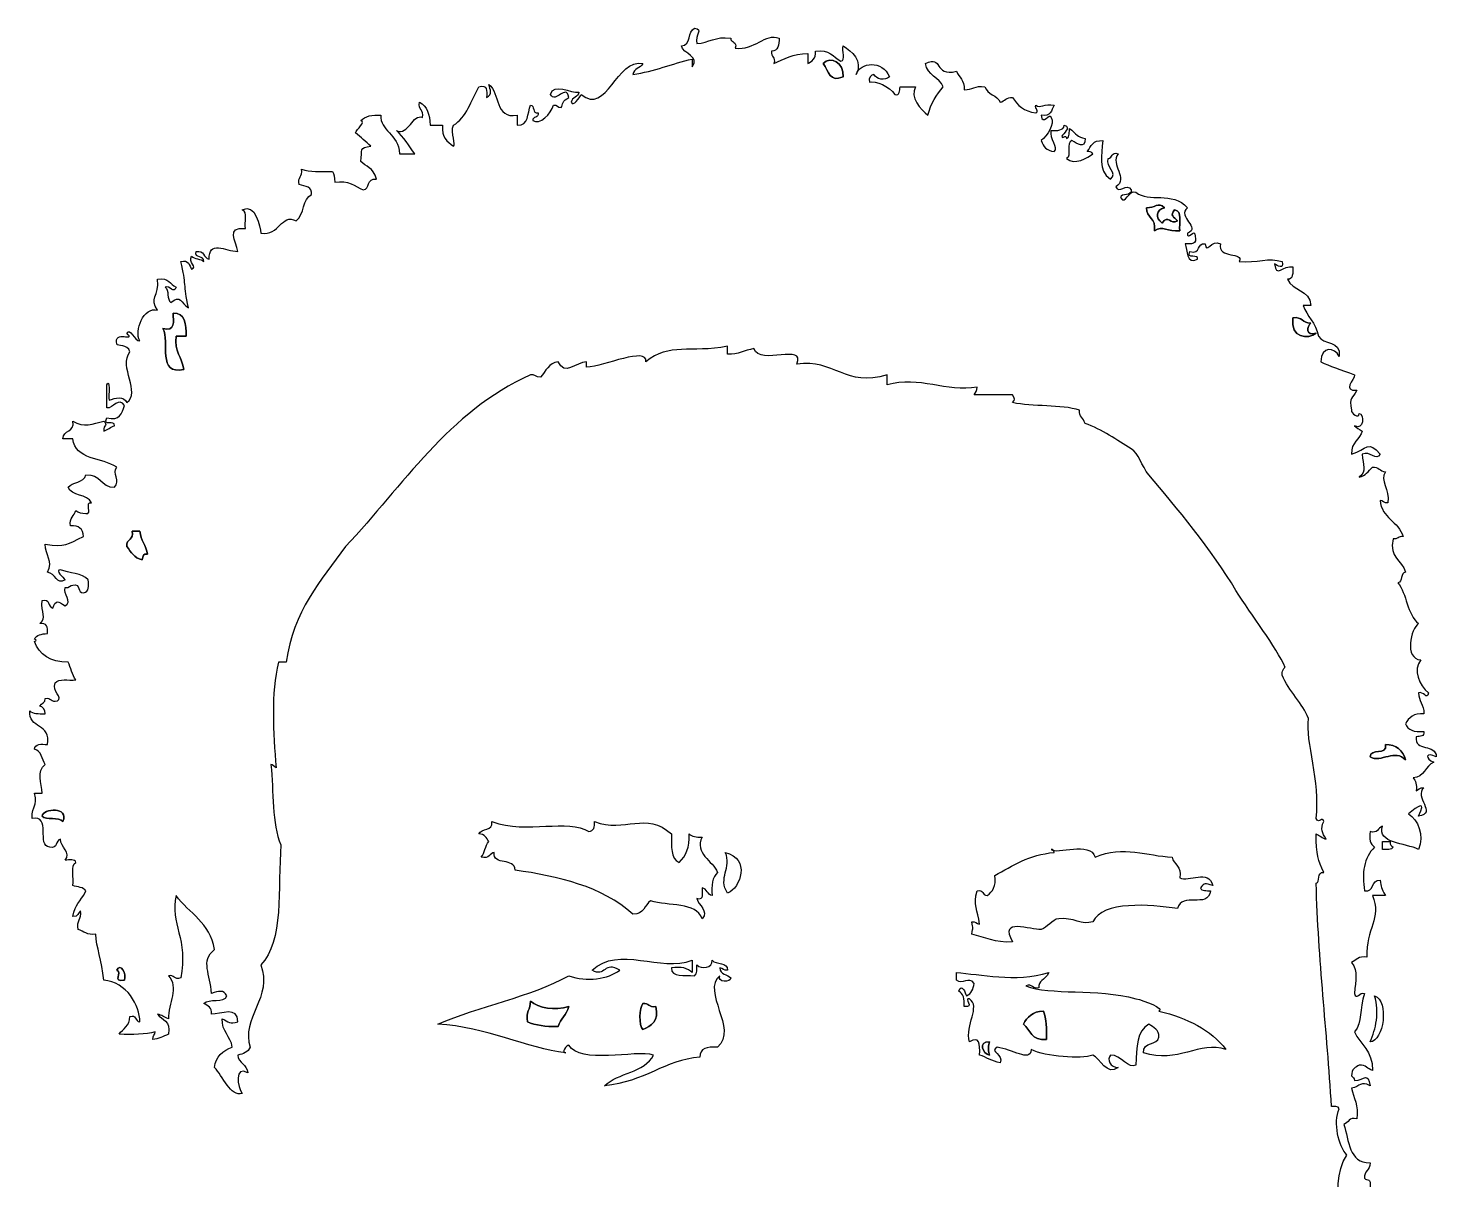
# Model space of a CAD drawing. Extents: x 0 to 128, y -192 to 20.
# Drawn here: x -0.1 to 126.7, y -83.2 to 20.4 of the extents above; entities that cross this region are included whole.
import ezdxf

# ---------------------------------------------------------------- set-up
doc = ezdxf.new("R2010")
doc.units = 0
doc.layers.get('0').update_dxf_attribs({"linetype": 'CONTINUOUS'})

msp = doc.modelspace()

# ---------------------------------------------------------------- linework, layer by layer
at = {"color": 7}
for points in [[(71.417837, 17.2199), (71.417837, 17.2199)], [(73.220449, 16.041269)], [(100.536962, 4.254956), (100.536962, 4.254956)], [(102.13158, 4.254956)], [(12.902262, -5.243425)], [(113.709899, -5.659412)], [(8.742387, -7.046037)], [(12.000955, -6.63005), (12.000955, -6.63005)], [(115.789837, -7.046037), (115.789837, -7.046037)], [(9.227705, -24.864168)], [(8.742387, -26.250793), (8.742387, -26.250793)], [(122.029649, -44.068925)], [(120.643024, -45.178225), (120.643024, -45.178225)], [(1.115949, -50.516731), (1.115949, -50.516731)], [(2.987893, -51.00205)], [(41.605399, -51.00205)], [(122.445637, -52.804662)], [(62.612768, -53.7753)], [(95.891768, -54.191287)], [(7.84108, -64.382981)], [(59.631524, -63.481675)], [(91.731893, -64.590975)], [(8.534393, -65.284287), (8.534393, -65.284287)], [(45.071962, -67.156231)], [(121.059012, -66.670912)], [(55.194324, -67.364225)], [(91.246574, -68.057537)], [(44.794637, -69.028175), (44.794637, -69.028175)], [(55.194324, -69.721487), (55.194324, -69.721487)], [(89.443962, -69.236168), (89.443962, -69.236168)], [(86.393387, -70.830787)], [(86.393387, -72.009418), (86.393387, -72.009418)]]:
    msp.add_lwpolyline(points, close=True, dxfattribs=at)
for points in [[(58.660887, 18.814519), (59.562193, 18.88385), (59.215537, 20.131813), (59.839518, 20.409138)], [(59.839518, 20.409138), (60.671493, 20.270475), (59.839518, 19.854488), (60.047512, 19.022513)], [(60.047512, 19.022513), (61.156812, 19.091844), (61.711462, 19.715825), (63.098087, 19.507831)], [(63.098087, 19.507831), (63.098087, 19.091844), (63.722068, 19.230506), (63.514074, 18.606525)], [(63.514074, 18.606525), (65.247355, 18.398531), (66.217993, 19.99315), (67.465955, 19.507831)], [(67.465955, 19.507831), (67.465955, 18.953181), (67.396624, 18.3292), (66.772643, 18.3292)], [(49.647824, 14.44665), (51.935755, 12.505375), (52.837062, 17.77455), (55.194324, 17.2199)], [(59.631524, 16.942575), (60.394168, 17.843881), (58.799549, 18.121206), (58.660887, 18.814519)], [(66.772643, 18.3292), (66.703312, 17.77455), (67.18863, 17.843881), (66.980637, 17.2199)], [(66.980637, 17.2199), (67.881943, 17.635888), (68.713918, 18.121206), (70.031212, 18.121206)], [(70.031212, 17.2199), (70.377868, 17.427894), (70.793855, 17.635888), (70.724524, 18.3292)], [(70.031212, 18.121206), (70.031212, 17.843881), (70.031212, 17.497225), (70.031212, 17.2199)], [(70.724524, 18.3292), (71.972487, 18.537194), (72.319143, 17.843881), (73.012455, 17.427894)], [(71.417837, 17.2199), (72.111149, 17.982544), (73.28978, 17.289231), (73.220449, 16.041269)], [(73.220449, 16.041269), (73.28978, 17.289231), (72.111149, 17.982544), (71.417837, 17.2199)], [(73.012455, 17.427894), (73.497774, 17.497225), (73.081787, 18.398531), (73.220449, 18.814519)], [(73.220449, 18.814519), (73.983093, 18.3292), (75.023062, 17.497225), (74.39908, 16.249263)], [(80.638893, 17.2199), (82.233512, 18.051875), (81.332205, 16.041269), (83.412143, 16.526588)], [(54.293018, 16.249263), (56.234293, 16.526588), (57.828912, 17.2199), (59.631524, 17.635888)], [(55.194324, 17.2199), (54.98633, 16.803913), (54.362349, 16.803913), (54.293018, 16.249263)], [(59.631524, 17.635888), (59.631524, 17.427894), (59.631524, 17.2199), (59.631524, 16.942575)], [(73.220449, 16.041269), (71.972487, 15.486619), (71.972487, 16.526588), (71.417837, 17.2199)], [(71.417837, 17.2199), (71.972487, 16.526588), (71.972487, 15.486619), (73.220449, 16.041269)], [(74.39908, 16.249263), (74.745737, 17.358563), (76.756343, 17.566556), (77.380324, 16.041269)], [(82.233512, 15.139963), (81.886855, 15.971938), (80.777555, 16.179931), (80.638893, 17.2199)], [(83.412143, 16.526588), (83.620137, 15.971938), (84.174787, 15.763944), (84.105455, 14.862638)], [(40.426768, 15.139963), (41.189412, 15.347956), (41.189412, 14.793306), (41.12008, 14.169325)], [(41.12008, 14.169325), (41.67473, 14.515981), (41.466737, 14.793306), (41.328074, 15.347956)], [(41.328074, 15.347956), (42.368043, 14.585313), (41.813393, 12.22805), (43.89333, 12.574706)], [(46.874574, 14.44665), (47.151899, 15.55595), (48.677187, 14.515981), (49.43983, 14.654644)], [(48.538524, 14.169325), (48.261199, 15.486619), (47.359893, 13.545344), (46.874574, 14.44665)], [(75.993699, 16.249263), (75.716374, 16.179931), (75.50838, 15.971938), (75.577712, 15.55595)], [(75.577712, 15.55595), (76.132362, 15.694613), (77.380324, 15.209294), (77.865643, 14.44665)], [(77.380324, 16.041269), (76.964337, 15.625281), (76.201693, 15.833275), (75.993699, 16.249263)], [(84.105455, 14.862638), (84.868099, 14.862638), (85.076093, 15.278625), (85.977399, 15.139963)], [(38.138837, 11.6734), (39.317468, 12.366713), (39.733455, 13.892), (40.426768, 15.139963)], [(47.845212, 13.268019), (47.983874, 13.545344), (47.914543, 13.892), (48.538524, 14.169325)], [(49.43983, 14.654644), (49.370499, 14.169325), (48.815849, 14.238656), (48.746518, 13.753338)], [(48.746518, 13.753338), (48.88518, 13.268019), (49.509162, 14.169325), (49.647824, 14.44665)], [(77.865643, 14.44665), (78.350962, 14.307988), (78.28163, 14.793306), (78.350962, 15.139963)], [(78.350962, 15.139963), (78.766949, 15.139963), (79.252268, 15.139963), (79.737587, 15.139963)], [(79.737587, 15.139963), (79.182937, 14.169325), (80.222905, 13.129356), (80.846887, 12.574706)], [(80.846887, 12.574706), (81.124212, 13.614675), (81.60953, 14.44665), (82.233512, 15.139963)], [(85.977399, 15.139963), (86.185393, 14.44665), (87.086699, 14.377319), (87.364024, 13.753338)], [(87.364024, 13.753338), (87.780012, 13.822669), (87.918674, 14.238656), (88.473324, 14.169325)], [(88.473324, 14.169325), (88.889312, 13.476013), (89.513293, 12.921363), (90.553262, 12.7827)], [(33.008324, 11.188081), (34.117624, 10.702763), (34.46428, 12.7827), (35.365587, 12.366713)], [(35.365587, 12.366713), (35.504249, 13.060025), (34.949599, 13.060025), (35.088262, 13.753338)], [(35.088262, 13.753338), (35.781574, 13.406681), (35.989568, 12.644038), (36.058899, 11.6734)], [(43.89333, 11.6734), (44.933299, 11.604069), (44.794637, 12.7827), (45.071962, 13.476013)], [(45.071962, 13.476013), (45.487949, 13.476013), (45.210624, 12.713369), (45.765274, 12.7827)], [(45.279955, 12.089388), (45.903937, 11.6734), (46.943905, 12.713369), (47.151899, 13.476013)], [(45.765274, 12.7827), (45.834605, 12.297381), (45.279955, 12.505375), (45.279955, 12.089388)], [(47.151899, 13.476013), (47.498555, 13.545344), (47.498555, 13.268019), (47.845212, 13.268019)], [(90.553262, 12.7827), (90.899918, 12.921363), (90.48393, 13.129356), (90.553262, 13.476013)], [(90.553262, 13.476013), (90.969249, 13.129356), (91.315905, 13.684006), (92.217212, 13.476013)], [(92.217212, 13.476013), (91.939887, 13.060025), (91.939887, 12.366713), (91.03858, 12.574706)], [(91.03858, 12.574706), (91.177243, 11.534738), (91.801224, 12.921363), (91.939887, 12.366713)], [(29.333768, 10.980088), (29.403099, 11.326744), (30.304405, 11.950725), (29.819087, 12.089388)], [(29.819087, 12.089388), (30.165743, 12.505375), (30.859055, 12.644038), (31.621699, 12.574706)], [(31.621699, 12.574706), (31.483037, 11.188081), (33.216318, 10.910756), (33.285649, 9.108144)], [(36.058899, 11.6734), (36.405555, 11.6734), (36.821543, 11.6734), (37.168199, 11.6734)], [(37.168199, 11.6734), (37.029537, 10.5641), (37.584187, 10.217444), (38.138837, 9.801456)], [(38.138837, 9.801456), (38.416162, 9.870788), (37.861512, 10.980088), (38.138837, 11.6734)], [(43.89333, 12.574706), (43.89333, 12.297381), (43.89333, 11.950725), (43.89333, 11.6734)], [(91.939887, 12.366713), (92.286543, 11.812063), (91.59323, 10.702763), (91.03858, 10.286775)], [(91.939887, 11.188081), (92.494537, 11.188081), (93.049187, 11.188081), (93.118518, 11.6734)], [(93.118518, 11.6734), (93.81183, 11.465406), (92.979855, 10.910756), (92.910524, 10.702763)], [(30.720393, 9.801456), (30.235074, 10.148113), (29.819087, 10.633431), (29.333768, 10.980088)], [(34.672274, 9.108144), (34.117624, 9.801456), (33.701637, 10.633431), (33.008324, 11.188081)], [(91.03858, 10.286775), (91.246574, 9.732125), (91.523899, 9.385469), (92.217212, 9.316138)], [(92.217212, 9.316138), (92.633199, 9.593463), (91.801224, 10.494769), (91.939887, 11.188081)], [(92.910524, 10.702763), (92.979855, 10.356106), (93.25718, 10.910756), (93.326512, 10.494769)], [(93.81183, 10.286775), (93.25718, 10.148113), (93.81183, 8.830819), (93.326512, 8.692156)], [(93.326512, 10.494769), (93.673168, 10.5641), (93.534505, 11.11875), (93.603837, 11.396075)], [(93.603837, 11.396075), (94.227818, 10.910756), (94.297149, 10.5641), (94.990462, 10.494769)], [(94.990462, 10.494769), (94.990462, 9.4548), (94.297149, 10.00945), (93.81183, 10.286775)], [(95.198455, 9.316138), (95.545112, 9.801456), (95.683774, 10.356106), (96.58508, 10.286775)], [(96.58508, 10.286775), (96.515749, 8.969481), (96.099762, 7.652188), (97.278393, 6.820213)], [(29.819087, 8.414831), (29.957749, 9.4548), (29.611093, 9.662794), (30.720393, 9.801456)], [(33.285649, 9.108144), (33.701637, 9.108144), (34.186955, 9.108144), (34.672274, 9.108144)], [(93.326512, 8.692156), (94.019824, 7.998844), (95.267787, 8.761488), (95.683774, 9.108144)], [(95.683774, 9.108144), (95.614443, 9.316138), (95.337118, 9.316138), (95.198455, 9.316138)], [(97.070399, 8.692156), (97.486387, 8.692156), (97.347724, 9.316138), (97.971705, 9.108144)], [(97.971705, 9.108144), (97.209062, 8.137506), (98.942343, 6.889544), (97.763712, 6.1269)], [(24.272587, 6.334894), (24.064593, 7.028206), (24.619243, 7.028206), (24.48058, 7.721519)], [(24.48058, 7.721519), (25.173893, 7.444194), (26.213862, 7.513525), (27.25383, 7.513525)], [(31.205712, 6.820213), (30.928387, 7.929513), (30.235074, 7.929513), (29.819087, 8.414831)], [(97.278393, 6.820213), (98.041037, 7.374863), (96.793074, 7.860181), (97.070399, 8.692156)], [(27.25383, 7.513525), (27.392493, 7.305531), (27.461824, 6.958875), (27.461824, 6.542888)], [(27.461824, 6.542888), (28.709787, 6.750881), (29.264437, 6.196231), (30.02708, 5.849575)], [(30.02708, 5.849575), (30.651062, 5.918906), (30.304405, 6.958875), (31.205712, 6.820213)], [(97.763712, 6.1269), (98.041037, 5.433588), (98.734349, 6.542888), (99.150337, 5.849575)], [(23.995262, 3.076325), (24.757905, 3.630975), (24.549912, 5.086931), (25.381887, 5.433588)], [(25.381887, 5.433588), (25.451218, 6.1269), (24.827237, 6.196231), (24.272587, 6.334894)], [(98.179699, 5.156263), (98.665018, 4.393619), (98.873012, 5.918906), (99.566324, 5.641581)], [(99.150337, 5.849575), (99.219668, 5.225594), (98.24903, 5.641581), (98.179699, 5.156263)], [(99.566324, 5.641581), (100.744955, 4.670944), (102.824893, 5.780244), (104.211518, 4.254956)], [(19.142074, 4.046963), (20.320705, 4.740275), (20.736693, 2.521675), (20.806024, 1.967025)], [(19.419399, 2.383013), (19.280737, 2.868331), (19.696724, 3.9083), (19.142074, 4.046963)], [(101.230274, 2.175019), (101.438268, 3.35365), (100.46763, 3.284319), (100.536962, 4.254956)], [(100.536962, 4.254956), (100.46763, 3.284319), (101.438268, 3.35365), (101.230274, 2.175019)], [(100.536962, 4.254956), (101.230274, 4.185625), (101.57693, 4.809606), (102.13158, 4.254956)], [(102.13158, 4.254956), (101.57693, 4.809606), (101.230274, 4.185625), (100.536962, 4.254956)], [(102.13158, 4.254956), (101.368937, 4.046963), (101.299605, 3.35365), (101.923587, 2.868331)], [(101.923587, 2.868331), (101.299605, 3.35365), (101.368937, 4.046963), (102.13158, 4.254956)], [(103.310212, 3.076325), (102.963555, 3.422981), (102.616899, 3.561644), (103.032887, 4.046963)], [(103.032887, 4.046963), (102.616899, 3.561644), (102.963555, 3.422981), (103.310212, 3.076325)], [(103.032887, 4.046963), (103.79553, 3.977631), (103.448874, 2.868331), (103.518205, 2.175019)], [(103.518205, 2.175019), (103.448874, 2.868331), (103.79553, 3.977631), (103.032887, 4.046963)], [(104.211518, 4.254956), (103.24088, 3.422981), (105.45948, 2.452344), (104.211518, 1.967025)], [(20.806024, 1.967025), (22.539305, 1.6897), (22.608637, 3.769638), (23.995262, 3.076325)], [(103.518205, 2.175019), (102.408905, 2.105688), (101.992918, 2.660338), (101.230274, 2.175019)], [(101.230274, 2.175019), (101.992918, 2.660338), (102.408905, 2.105688), (103.518205, 2.175019)], [(101.923587, 2.868331), (102.478237, 3.700306), (102.68623, 2.660338), (103.310212, 3.076325)], [(103.310212, 3.076325), (102.68623, 2.660338), (102.478237, 3.700306), (101.923587, 2.868331)], [(16.16083, -0.390237), (16.091499, 1.343044), (17.616787, 0.372406), (18.726087, 0.303075)], [(18.726087, 0.303075), (18.587424, 1.273713), (17.616787, 2.521675), (19.419399, 2.383013)], [(104.90483, 1.6897), (105.112824, 0.927056), (104.558174, 0.996388), (104.003524, 0.996388)], [(104.211518, 1.967025), (104.142187, 1.204381), (104.90483, 2.521675), (104.90483, 1.6897)], [(105.806137, 0.996388), (105.875468, -0.043581), (106.360787, 1.481706), (107.192762, 0.996388)], [(15.675512, -0.598231), (15.744843, 0.02575), (14.774205, -0.390237), (14.982199, 0.303075)], [(14.982199, 0.303075), (15.744843, 0.441738), (15.60618, -0.251575), (16.16083, -0.390237)], [(104.003524, 0.996388), (104.211518, 0.511069), (104.072855, -0.944887), (105.112824, -0.390237)], [(105.112824, -0.390237), (105.251487, 0.164413), (104.072855, -0.459569), (104.419512, 0.303075)], [(104.419512, 0.303075), (105.45948, 0.02575), (105.043493, 1.13505), (105.806137, 0.996388)], [(107.192762, 0.996388), (106.846105, -0.390237), (109.411362, 0.303075), (108.856712, -0.598231)], [(13.595574, -0.598231), (14.358218, -0.390237), (14.358218, -0.944887), (14.566212, -1.291544)], [(14.288887, -4.758106), (13.803568, -2.608837), (14.150224, -2.678169), (13.595574, -0.598231)], [(14.566212, -1.291544), (15.190193, -1.08355), (14.219555, -0.667562), (14.566212, -0.112912)], [(14.566212, -0.112912), (14.843537, -0.390237), (15.398187, -0.320906), (15.675512, -0.598231)], [(108.856712, -0.598231), (110.45133, -0.736894), (111.56063, -0.182244), (112.739262, -0.598231)], [(112.739262, -0.598231), (112.947255, -1.360875), (112.253943, -0.944887), (112.045949, -0.806225)], [(112.045949, -0.806225), (112.184612, -2.123519), (112.808593, -0.875556), (113.709899, -1.08355)], [(113.709899, -1.08355), (113.709899, -1.6382), (113.709899, -2.19285), (113.22458, -2.19285)], [(11.515637, -4.9661), (10.683662, -3.926131), (11.72363, -3.718137), (11.515637, -2.19285)], [(11.515637, -2.19285), (12.555605, -1.984856), (12.624937, -2.678169), (13.179587, -2.886162)], [(113.22458, -2.19285), (113.640568, -3.232819), (115.235187, -3.094156), (115.304518, -4.550112)], [(13.179587, -2.886162), (12.971593, -3.579475), (12.624937, -2.678169), (12.208949, -2.886162)], [(12.208949, -2.886162), (12.555605, -3.163487), (12.347612, -3.995462), (12.694268, -4.272787)], [(12.694268, -4.272787), (13.595574, -3.510144), (13.595574, -4.342119), (14.288887, -4.758106)], [(9.921018, -7.73935), (9.366368, -6.838044), (10.267674, -4.619444), (11.515637, -4.9661)], [(115.304518, -4.550112), (115.096524, -4.550112), (114.819199, -4.550112), (114.611205, -4.550112)], [(114.611205, -4.550112), (114.957862, -5.52075), (115.789837, -6.0754), (115.99783, -7.323362)], [(12.000955, -6.63005), (13.110255, -6.907375), (12.971593, -6.006069), (12.902262, -5.243425)], [(12.902262, -5.243425), (12.971593, -6.006069), (13.110255, -6.907375), (12.000955, -6.63005)], [(12.902262, -5.243425), (14.011562, -5.174094), (14.080893, -6.214062), (14.080893, -7.323362)], [(14.080893, -7.323362), (14.080893, -6.214062), (14.011562, -5.174094), (12.902262, -5.243425)], [(115.789837, -7.046037), (115.096524, -7.600687), (113.432574, -7.531356), (113.709899, -5.659412)], [(113.709899, -5.659412), (113.432574, -7.531356), (115.096524, -7.600687), (115.789837, -7.046037)], [(113.709899, -5.659412), (114.541874, -5.52075), (114.541874, -6.144731), (115.304518, -6.144731)], [(115.304518, -6.144731), (114.541874, -6.144731), (114.541874, -5.52075), (113.709899, -5.659412)], [(115.304518, -6.144731), (114.957862, -6.422056), (114.819199, -7.323362), (115.789837, -7.046037)], [(115.789837, -7.046037), (114.819199, -7.323362), (114.957862, -6.422056), (115.304518, -6.144731)], [(7.84108, -8.016675), (7.494424, -6.699381), (9.643693, -7.878012), (8.742387, -7.046037)], [(8.742387, -7.046037), (9.019712, -6.491387), (9.435699, -7.73935), (9.921018, -7.73935)], [(13.872899, -10.304606), (11.446305, -10.859256), (12.624937, -7.808681), (12.000955, -6.63005)], [(12.000955, -6.63005), (12.624937, -7.808681), (11.446305, -10.859256), (13.872899, -10.304606)], [(13.179587, -7.323362), (12.971593, -8.709987), (13.734237, -9.195306), (13.872899, -10.304606)], [(13.872899, -10.304606), (13.734237, -9.195306), (12.971593, -8.709987), (13.179587, -7.323362)], [(14.080893, -7.323362), (13.734237, -7.323362), (13.456912, -7.323362), (13.179587, -7.323362)], [(13.179587, -7.323362), (13.456912, -7.323362), (13.734237, -7.323362), (14.080893, -7.323362)], [(115.99783, -7.323362), (116.413818, -8.086006), (118.077768, -7.670019), (117.869774, -9.125975)], [(9.019712, -8.709987), (8.811718, -7.947344), (7.910412, -8.294), (7.84108, -8.016675)], [(8.742387, -13.28585), (10.05968, -12.384544), (7.979743, -10.096612), (9.019712, -8.709987)], [(55.471649, -9.611294), (55.610312, -8.224669), (51.727762, -10.027281), (50.133143, -10.096612)], [(62.820762, -8.224669), (59.492862, -8.84865), (57.551587, -7.878012), (55.471649, -9.611294)], [(62.820762, -8.917981), (62.820762, -8.709987), (62.820762, -8.432662), (62.820762, -8.224669)], [(65.178024, -8.432662), (64.346049, -8.571325), (63.791399, -8.987312), (62.820762, -8.917981)], [(69.060574, -9.819287), (69.823218, -7.878012), (65.802005, -10.027281), (65.178024, -8.432662)], [(117.869774, -9.125975), (117.453787, -8.294), (116.275155, -8.155337), (116.205824, -9.611294)], [(47.567887, -9.611294), (46.735912, -9.749956), (46.458587, -10.443269), (45.973268, -10.997919)], [(50.133143, -9.611294), (49.162505, -9.680625), (48.122537, -10.928587), (47.567887, -9.611294)], [(50.133143, -10.096612), (50.133143, -10.027281), (50.133143, -9.611294), (50.133143, -9.611294)], [(77.17233, -10.789925), (73.497774, -11.968556), (72.388474, -9.333969), (69.060574, -9.819287)], [(116.205824, -9.611294), (117.037799, -10.027281), (117.939105, -10.304606), (119.256399, -10.789925)], [(6.939774, -11.691231), (7.28643, -10.997919), (7.078437, -12.661869), (7.147768, -13.077856)], [(45.071962, -10.789925), (37.653518, -14.117825), (33.632305, -20.773625), (28.432462, -26.250793)], [(45.973268, -10.997919), (45.55728, -10.997919), (45.487949, -10.720594), (45.071962, -10.789925)], [(77.17233, -11.691231), (77.17233, -11.344575), (77.17233, -11.06725), (77.17233, -10.789925)], [(85.284087, -11.899225), (82.510837, -12.384544), (80.084243, -10.859256), (77.17233, -11.691231)], [(119.256399, -10.789925), (119.256399, -11.275244), (118.077768, -12.245881), (119.464393, -12.17655)], [(6.939774, -13.771169), (6.939774, -13.077856), (6.939774, -12.384544), (6.939774, -11.691231)], [(7.147768, -13.077856), (7.702418, -12.869862), (8.465062, -12.661869), (8.742387, -13.28585)], [(85.006762, -12.592537), (85.145424, -12.384544), (85.284087, -12.245881), (85.284087, -11.899225)], [(88.473324, -12.592537), (87.364024, -12.592537), (86.185393, -12.592537), (85.006762, -12.592537)], [(88.473324, -13.28585), (88.750649, -13.008525), (88.611987, -12.939194), (88.473324, -12.592537)], [(119.464393, -12.17655), (119.048405, -13.008525), (118.701749, -12.7312), (118.979074, -13.979162)], [(8.534393, -13.563175), (8.049074, -12.7312), (7.494424, -13.8405), (6.939774, -13.771169)], [(6.939774, -14.672475), (8.118405, -14.9498), (8.326399, -14.256487), (8.534393, -13.563175)], [(94.505143, -13.979162), (92.841193, -13.424512), (90.275937, -13.701837), (88.473324, -13.28585)], [(2.987893, -16.544419), (2.987893, -15.712444), (4.097193, -15.989769), (3.889199, -14.9498)], [(3.889199, -14.9498), (4.859837, -15.573781), (5.691812, -15.227125), (6.662449, -14.9498)], [(7.633087, -15.365787), (7.702418, -14.811137), (6.523787, -15.50445), (6.939774, -14.672475)], [(6.662449, -14.9498), (7.078437, -15.365787), (6.662449, -15.227125), (6.662449, -15.851106)], [(94.990462, -15.157794), (94.851799, -14.672475), (94.435812, -14.533812), (94.505143, -13.979162)], [(99.150337, -17.445725), (97.902374, -16.683081), (96.515749, -15.712444), (94.990462, -15.157794)], [(118.979074, -13.979162), (118.909743, -14.256487), (119.672387, -14.811137), (119.672387, -14.256487)], [(119.672387, -14.256487), (120.157705, -14.325819), (120.088374, -15.851106), (119.256399, -15.365787)], [(6.662449, -15.851106), (7.009105, -15.712444), (7.28643, -15.50445), (7.633087, -15.365787)], [(119.949712, -15.851106), (119.741718, -16.61375), (118.909743, -16.821744), (118.979074, -17.931043)], [(119.256399, -15.365787), (119.395062, -15.573781), (119.672387, -15.712444), (119.949712, -15.851106)], [(3.889199, -16.544419), (3.611874, -16.544419), (3.265218, -16.544419), (2.987893, -16.544419)], [(7.84108, -19.109675), (6.523787, -18.208368), (4.097193, -18.485693), (3.889199, -16.544419)], [(100.744955, -19.802987), (100.051643, -18.971012), (99.843649, -17.861712), (99.150337, -17.445725)], [(118.979074, -17.931043), (120.365699, -17.515056), (120.504362, -16.61375), (121.54433, -17.931043)], [(121.54433, -17.931043), (121.197674, -18.624356), (120.643024, -17.584387), (119.949712, -17.931043)], [(119.949712, -17.931043), (119.949712, -18.901681), (120.43503, -19.456331), (119.672387, -20.010981)], [(3.473212, -20.912287), (3.819868, -20.426968), (4.859837, -20.4963), (5.067831, -19.802987)], [(5.067831, -19.802987), (6.385124, -19.664325), (6.385124, -20.912287), (7.633087, -20.912287)], [(7.633087, -20.912287), (8.257068, -20.357637), (7.355762, -19.594993), (7.84108, -19.109675)], [(108.579387, -30.202675), (106.430118, -26.59745), (103.171549, -22.645568), (100.744955, -19.802987)], [(119.672387, -20.010981), (120.227037, -19.872318), (120.504362, -19.456331), (120.851018, -19.109675)], [(120.851018, -19.109675), (121.405668, -19.040343), (121.54433, -19.456331), (122.029649, -19.525662)], [(122.029649, -19.525662), (121.474999, -20.288306), (122.445637, -21.120281), (122.237643, -22.298912)], [(5.553149, -22.298912), (5.206493, -21.466937), (3.750537, -21.744262), (3.473212, -20.912287)], [(5.067831, -23.26955), (5.691812, -23.408212), (4.929168, -22.16025), (5.553149, -22.298912)], [(122.237643, -22.298912), (121.890987, -22.368243), (121.821655, -22.090918), (121.54433, -22.090918)], [(121.54433, -22.090918), (121.682993, -23.685537), (123.20828, -23.962862), (123.624268, -25.349487)], [(3.681206, -24.37885), (3.542543, -23.685537), (4.027862, -23.477543), (4.166524, -22.992225)], [(4.166524, -22.992225), (4.374518, -23.200218), (4.651843, -23.26955), (5.067831, -23.26955)], [(1.393274, -26.0428), (3.265218, -26.320125), (3.334549, -26.0428), (4.859837, -25.349487)], [(4.859837, -25.349487), (4.790506, -24.656175), (4.443849, -24.309518), (3.681206, -24.37885)], [(8.742387, -26.250793), (8.673055, -25.48815), (9.435699, -25.696143), (9.227705, -24.864168)], [(9.227705, -24.864168), (9.435699, -25.696143), (8.673055, -25.48815), (8.742387, -26.250793)], [(9.227705, -24.864168), (9.435699, -24.864168), (9.713024, -24.864168), (9.921018, -24.864168)], [(9.921018, -24.864168), (9.713024, -24.864168), (9.435699, -24.864168), (9.227705, -24.864168)], [(9.921018, -24.864168), (9.990349, -25.696143), (10.475668, -26.112131), (10.61433, -26.944106)], [(10.61433, -26.944106), (10.475668, -26.112131), (9.990349, -25.696143), (9.921018, -24.864168)], [(123.624268, -25.349487), (123.20828, -25.280156), (123.138949, -25.626812), (122.722962, -25.557481)], [(1.601268, -28.538725), (2.155918, -27.568087), (1.393274, -27.013437), (1.393274, -26.0428)], [(10.129012, -27.429425), (9.366368, -27.290762), (9.158374, -26.736112), (8.742387, -26.250793)], [(8.742387, -26.250793), (9.158374, -26.736112), (9.366368, -27.290762), (10.129012, -27.429425)], [(28.432462, -26.250793), (26.213862, -29.301368), (23.717937, -32.074618), (23.093955, -36.650481)], [(122.722962, -25.557481), (122.306974, -27.290762), (123.554937, -27.429425), (123.832262, -28.538725)], [(10.61433, -26.944106), (10.198343, -26.874775), (10.198343, -27.082768), (10.129012, -27.429425)], [(10.129012, -27.429425), (10.198343, -27.082768), (10.198343, -26.874775), (10.61433, -26.944106)], [(3.195887, -29.232037), (2.363912, -29.717356), (2.363912, -28.677387), (1.601268, -28.538725)], [(2.779899, -28.330731), (2.225249, -28.400062), (3.057224, -29.024043), (3.195887, -29.232037)], [(5.275824, -29.232037), (4.721174, -28.608056), (3.542543, -28.677387), (2.779899, -28.330731)], [(123.832262, -28.538725), (123.346943, -28.608056), (123.624268, -29.440031), (123.138949, -29.509362)], [(3.195887, -31.5893), (3.889199, -31.173312), (2.987893, -30.549331), (3.195887, -29.92535)], [(3.195887, -29.92535), (3.611874, -29.994681), (3.611874, -29.717356), (3.889199, -29.717356)], [(3.889199, -29.717356), (4.651843, -29.509362), (4.235856, -30.48), (4.859837, -30.410668)], [(4.859837, -30.410668), (5.345156, -30.341337), (5.345156, -29.786687), (5.275824, -29.232037)], [(113.016587, -37.1358), (112.184612, -35.263856), (109.966012, -32.421275), (108.579387, -30.202675)], [(123.138949, -29.509362), (123.970924, -30.48), (123.970924, -32.351943), (125.010893, -33.183918)], [(0.907956, -33.183918), (1.601268, -32.629268), (0.977287, -32.213281), (1.115949, -31.103981)], [(1.115949, -31.103981), (1.878593, -30.895987), (1.601268, -31.658631), (2.086587, -31.797293)], [(2.086587, -31.797293), (2.363912, -31.03465), (2.502574, -31.103981), (3.195887, -31.5893)], [(0.422637, -34.570543), (0.630631, -34.223887), (1.046618, -34.085225), (1.601268, -34.085225)], [(1.601268, -34.085225), (1.670599, -33.461243), (1.531937, -33.114587), (0.907956, -33.183918)], [(125.010893, -33.183918), (124.31758, -33.599906), (123.693599, -36.373156), (125.218887, -36.442487)], [(0.422637, -34.778537), (0.699962, -34.778537), (0.561299, -34.570543), (0.422637, -34.570543)], [(3.473212, -36.650481), (1.809262, -36.650481), (0.907956, -35.957168), (0.422637, -34.778537)], [(4.166524, -38.2451), (3.819868, -37.829112), (3.681206, -37.1358), (3.473212, -36.650481)], [(22.400643, -36.650481), (21.70733, -39.423731), (21.915324, -43.028956), (22.192649, -46.148862)], [(23.093955, -36.650481), (22.885962, -36.650481), (22.608637, -36.650481), (22.400643, -36.650481)], [(125.218887, -36.442487), (124.456243, -37.343793), (125.080224, -38.730418), (125.912199, -39.423731)], [(112.739262, -37.829112), (112.66993, -37.551787), (112.947255, -36.997137), (113.016587, -37.1358)], [(115.096524, -41.711662), (114.611205, -40.394368), (113.293912, -39.215737), (112.739262, -37.829112)], [(2.502574, -40.117043), (3.057224, -39.839718), (1.947924, -39.285068), (2.294581, -38.522425)], [(2.294581, -38.522425), (2.641237, -38.106437), (3.473212, -38.314431), (4.166524, -38.2451)], [(125.912199, -39.423731), (125.773537, -40.117043), (125.42688, -39.215737), (125.010893, -39.423731)], [(0.907956, -40.602362), (1.046618, -40.325037), (1.462606, -40.325037), (1.393274, -39.90905)], [(1.393274, -39.90905), (1.947924, -39.770387), (1.878593, -40.325037), (2.502574, -40.117043)], [(125.010893, -39.423731), (125.010893, -40.117043), (125.496212, -40.4637), (125.496212, -41.295675)], [(1.601268, -44.068925), (1.947924, -42.12765), (-0.132013, -42.6823), (0.006649, -41.01835)], [(0.006649, -41.01835), (0.283974, -41.295675), (0.769293, -41.295675), (1.393274, -41.295675)], [(1.393274, -41.295675), (1.393274, -40.879687), (1.185281, -40.671693), (0.907956, -40.602362)], [(115.789837, -50.724725), (116.205824, -47.327493), (114.819199, -43.860931), (115.096524, -41.711662)], [(125.496212, -41.295675), (124.594905, -41.226343), (124.109587, -41.642331), (123.832262, -42.196981)], [(123.832262, -42.196981), (124.040255, -42.751631), (124.594905, -42.959625), (125.496212, -42.890293)], [(125.496212, -42.890293), (125.565543, -43.375612), (125.149555, -43.306281), (124.802899, -43.375612)], [(0.422637, -44.484912), (0.491968, -43.999593), (1.046618, -43.999593), (1.601268, -44.068925)], [(120.643024, -45.178225), (120.643024, -44.34625), (122.237643, -45.108893), (122.029649, -44.068925)], [(122.029649, -44.068925), (122.237643, -45.108893), (120.643024, -44.34625), (120.643024, -45.178225)], [(122.029649, -44.068925), (123.000287, -44.068925), (123.624268, -44.554243), (123.832262, -45.45555)], [(123.832262, -45.45555), (123.624268, -44.554243), (123.000287, -44.068925), (122.029649, -44.068925)], [(124.802899, -43.375612), (124.594905, -44.762237), (126.605512, -43.930262), (126.605512, -45.178225)], [(1.393274, -45.871537), (1.115949, -45.386218), (1.046618, -44.623575), (0.422637, -44.484912)], [(123.832262, -45.45555), (122.930955, -44.415581), (121.613662, -45.732875), (120.643024, -45.178225)], [(120.643024, -45.178225), (121.613662, -45.732875), (122.930955, -44.415581), (123.832262, -45.45555)], [(126.397518, -45.663543), (125.565543, -45.940868), (125.565543, -47.050168), (124.525574, -47.050168)], [(126.605512, -45.178225), (125.634874, -44.692906), (125.565543, -45.316887), (126.397518, -45.663543)], [(1.115949, -48.436793), (1.115949, -47.604818), (0.561299, -46.426187), (1.393274, -45.871537)], [(22.192649, -46.148862), (21.984655, -46.079531), (21.915324, -45.871537), (21.70733, -45.871537)], [(21.70733, -45.871537), (21.984655, -48.298131), (21.776662, -51.210043), (22.608637, -53.081987)], [(124.525574, -47.050168), (124.733568, -47.327493), (124.87223, -47.67415), (124.802899, -48.2288)], [(125.496212, -47.951475), (124.525574, -48.78345), (126.744174, -50.239406), (125.010893, -50.516731)], [(124.802899, -48.2288), (124.941562, -48.090137), (125.149555, -47.951475), (125.496212, -47.951475)], [(0.214643, -50.724725), (0.214643, -49.407431), (0.769293, -49.754087), (0.422637, -48.436793)], [(0.422637, -48.436793), (0.699962, -48.436793), (0.907956, -48.436793), (1.115949, -48.436793)], [(125.010893, -50.516731), (125.773537, -48.991443), (124.941562, -49.615425), (124.109587, -50.308737)], [(1.809262, -53.289981), (0.561299, -53.22065), (2.017256, -50.378068), (0.214643, -50.724725)], [(1.115949, -50.516731), (1.185281, -49.823418), (3.611874, -49.615425), (2.987893, -51.00205)], [(2.987893, -51.00205), (3.611874, -49.615425), (1.185281, -49.823418), (1.115949, -50.516731)], [(2.987893, -51.00205), (2.641237, -50.516731), (1.462606, -50.932718), (1.115949, -50.516731)], [(1.115949, -50.516731), (1.462606, -50.932718), (2.641237, -50.516731), (2.987893, -51.00205)], [(41.605399, -51.00205), (44.863968, -52.180681), (48.399862, -50.655393), (50.341137, -51.903356)], [(50.826455, -51.00205), (53.599705, -52.042018), (55.471649, -50.031412), (57.75958, -52.11135)], [(116.483149, -51.00205), (116.344487, -50.4474), (116.067162, -51.279375), (115.789837, -50.724725)], [(124.109587, -50.308737), (124.941562, -50.794056), (125.565543, -52.250012), (125.010893, -53.497975)], [(40.426768, -52.11135), (40.634762, -51.5567), (41.744062, -51.903356), (41.605399, -51.00205)], [(50.341137, -51.903356), (50.757124, -51.834025), (50.895787, -51.487368), (50.826455, -51.00205)], [(116.691143, -52.596668), (116.344487, -51.972687), (116.136493, -51.695362), (116.483149, -51.00205)], [(120.643024, -51.903356), (120.573693, -52.527337), (120.643024, -53.081987), (121.059012, -53.289981)], [(121.752324, -51.418037), (121.336337, -51.5567), (121.336337, -52.11135), (120.643024, -51.903356)], [(125.010893, -53.497975), (123.832262, -52.943325), (121.267005, -52.943325), (121.752324, -51.418037)], [(2.779899, -52.596668), (2.294581, -52.666), (2.571906, -53.497975), (1.809262, -53.289981)], [(3.195887, -54.468612), (3.750537, -53.7753), (2.779899, -53.289981), (2.779899, -52.596668)], [(22.608637, -53.081987), (22.331312, -56.964537), (22.885962, -61.817725), (20.806024, -63.897662)], [(41.328074, -52.804662), (41.12008, -52.458006), (40.981418, -52.11135), (40.426768, -52.11135)], [(40.634762, -54.191287), (40.981418, -53.844631), (40.981418, -53.151318), (41.328074, -52.804662)], [(57.75958, -52.11135), (57.75958, -53.22065), (57.690249, -54.32995), (58.452893, -54.676606)], [(58.452893, -54.676606), (59.076874, -54.121956), (59.42353, -53.289981), (59.354199, -52.11135)], [(59.354199, -52.11135), (59.631524, -52.319343), (59.97818, -52.458006), (60.53283, -52.388675)], [(60.53283, -52.388675), (59.770187, -53.844631), (61.503468, -54.537943), (61.919455, -55.577912)], [(91.939887, -53.497975), (92.425205, -53.983293), (95.47578, -52.735331), (95.891768, -54.191287)], [(95.891768, -54.191287), (98.457024, -53.081987), (100.606293, -54.121956), (102.824893, -54.191287)], [(116.483149, -55.577912), (115.99783, -54.468612), (115.789837, -53.983293), (115.789837, -52.11135)], [(115.789837, -52.11135), (116.067162, -52.250012), (116.344487, -52.458006), (116.691143, -52.596668)], [(121.752324, -53.497975), (121.752324, -53.289981), (121.752324, -53.081987), (121.752324, -52.804662)], [(121.752324, -52.804662), (122.029649, -52.804662), (122.237643, -52.804662), (122.445637, -52.804662)], [(122.445637, -52.804662), (122.445637, -53.081987), (122.514968, -53.22065), (122.722962, -53.289981)], [(4.166524, -54.676606), (4.097193, -54.32995), (3.542543, -54.468612), (3.195887, -54.468612)], [(41.813393, -53.7753), (41.397405, -53.844631), (41.397405, -54.399281), (40.634762, -54.191287)], [(43.685337, -55.369918), (43.685337, -54.191287), (41.67473, -55.023262), (41.813393, -53.7753)], [(62.820762, -57.449856), (61.919455, -56.063231), (63.236749, -55.161925), (62.612768, -53.7753)], [(62.612768, -53.7753), (64.900699, -54.32995), (63.999393, -56.964537), (62.820762, -57.449856)], [(86.878705, -55.855237), (88.473324, -54.953931), (89.92928, -53.983293), (92.217212, -53.7753)], [(92.217212, -53.7753), (92.217212, -53.567306), (92.078549, -53.497975), (91.939887, -53.497975)], [(102.824893, -54.191287), (102.963555, -54.8846), (103.726199, -55.023262), (103.518205, -56.063231)], [(121.059012, -53.289981), (120.088374, -54.260618), (119.88038, -55.647243), (120.157705, -57.241862)], [(122.722962, -53.289981), (122.65363, -53.567306), (122.09898, -53.497975), (121.752324, -53.497975)], [(3.889199, -56.756543), (4.027862, -56.132562), (3.611874, -54.8846), (4.166524, -54.676606)], [(54.293018, -59.3218), (51.519768, -56.825875), (47.567887, -55.924568), (43.685337, -55.369918)], [(61.919455, -55.577912), (61.434137, -55.9939), (61.364805, -56.756543), (61.434137, -57.65785)], [(103.518205, -56.063231), (104.35018, -56.479218), (106.083462, -55.231256), (106.499449, -56.756543)], [(115.789837, -56.54855), (116.205824, -56.479218), (115.789837, -55.508581), (116.483149, -55.577912)], [(5.067831, -57.241862), (4.859837, -56.895206), (4.305187, -56.895206), (3.889199, -56.756543)], [(60.53283, -56.964537), (60.463499, -57.380525), (60.740824, -58.143168), (60.047512, -57.935175)], [(61.434137, -57.65785), (60.948818, -57.588518), (61.018149, -57.033868), (60.53283, -56.964537)], [(85.284087, -57.241862), (85.908068, -57.033868), (85.700074, -57.65785), (86.185393, -57.65785)], [(86.185393, -57.65785), (86.670712, -57.311193), (87.017368, -56.825875), (86.878705, -55.855237)], [(106.499449, -56.756543), (105.806137, -56.54855), (105.736805, -56.479218), (105.390149, -56.964537)], [(105.390149, -56.964537), (105.45948, -57.311193), (105.944799, -57.172531), (106.291455, -57.241862)], [(117.176462, -76.654612), (116.760474, -69.790818), (115.99783, -63.481675), (115.789837, -56.54855)], [(120.157705, -57.241862), (121.059012, -57.380525), (120.712355, -56.201893), (121.54433, -56.271225)], [(121.54433, -56.271225), (121.682993, -56.895206), (121.613662, -56.964537), (122.029649, -57.65785)], [(3.889199, -59.529793), (4.097193, -58.351162), (4.513181, -58.351162), (5.067831, -57.241862)], [(13.179587, -57.65785), (12.624937, -60.153775), (14.288887, -61.609731), (13.595574, -65.076293)], [(16.646149, -62.511037), (16.230162, -60.084443), (14.358218, -59.252468), (13.179587, -57.65785)], [(55.887637, -58.143168), (55.332987, -58.489825), (55.332987, -59.391131), (54.293018, -59.3218)], [(60.53283, -59.737787), (59.97818, -58.2125), (57.482255, -58.628487), (55.887637, -58.143168)], [(60.047512, -57.935175), (60.186174, -58.559156), (61.156812, -59.044475), (60.53283, -59.737787)], [(85.49208, -60.223106), (85.353418, -58.905812), (84.868099, -58.559156), (85.284087, -57.241862)], [(103.310212, -58.836481), (100.814287, -58.420493), (96.58508, -58.143168), (95.683774, -60.015112)], [(106.291455, -57.241862), (106.01413, -58.905812), (103.726199, -57.241862), (103.310212, -58.836481)], [(120.851018, -57.65785), (121.752324, -59.668456), (120.227037, -60.639093), (120.365699, -63.20435)], [(122.029649, -57.65785), (121.613662, -57.65785), (121.197674, -57.65785), (120.851018, -57.65785)], [(4.582512, -59.044475), (4.374518, -59.183137), (4.374518, -59.599125), (3.889199, -59.529793)], [(4.374518, -60.708425), (4.166524, -59.87645), (4.721174, -59.807118), (4.582512, -59.044475)], [(91.03858, -60.708425), (90.137274, -60.777756), (87.15603, -59.599125), (88.473324, -61.817725)], [(95.683774, -60.015112), (94.782468, -60.361768), (93.881162, -59.599125), (92.633199, -59.737787)], [(5.969137, -61.124412), (5.137162, -61.263075), (4.859837, -60.847087), (4.374518, -60.708425)], [(84.798768, -60.015112), (85.145424, -59.945781), (85.214755, -60.223106), (85.49208, -60.223106)], [(84.798768, -61.124412), (84.93743, -60.4311), (84.93743, -60.708425), (84.798768, -60.015112)], [(92.633199, -59.737787), (92.009218, -59.807118), (91.59323, -60.569762), (91.03858, -60.708425)], [(6.662449, -65.284287), (6.523787, -63.481675), (5.969137, -62.303043), (5.969137, -61.124412)], [(50.618462, -64.382981), (53.045055, -62.09505), (56.788943, -64.590975), (59.631524, -63.481675)], [(88.473324, -61.817725), (86.878705, -61.956387), (85.977399, -61.401737), (84.798768, -61.124412)], [(16.368824, -66.462918), (16.299493, -64.729637), (15.328855, -63.551006), (16.646149, -62.511037)], [(120.365699, -63.20435), (119.603055, -63.065687), (119.395062, -63.481675), (118.979074, -63.689668)], [(8.534393, -65.284287), (7.355762, -65.42295), (8.39573, -64.590975), (7.84108, -64.382981)], [(7.84108, -64.382981), (8.39573, -64.590975), (7.355762, -65.42295), (8.534393, -65.284287)], [(7.84108, -64.382981), (8.187737, -63.689668), (8.742387, -64.660306), (8.534393, -65.284287)], [(8.534393, -65.284287), (8.742387, -64.660306), (8.187737, -63.689668), (7.84108, -64.382981)], [(20.806024, -63.897662), (21.915324, -66.740243), (19.003412, -68.75085), (19.835387, -71.316106)], [(48.538524, -64.8683), (50.133143, -65.492281), (52.074418, -65.145625), (53.114387, -64.382981)], [(53.114387, -64.382981), (51.727762, -63.481675), (51.797093, -65.076293), (50.618462, -64.382981)], [(59.631524, -64.590975), (59.215537, -64.174987), (58.660887, -64.036325), (57.75958, -64.174987)], [(57.75958, -64.174987), (57.75958, -65.076293), (58.938212, -64.798968), (59.839518, -64.8683)], [(59.631524, -63.481675), (59.631524, -63.828331), (59.631524, -64.244318), (59.631524, -64.590975)], [(59.839518, -64.8683), (60.116843, -64.729637), (60.047512, -64.244318), (60.047512, -63.897662)], [(60.047512, -63.897662), (60.463499, -64.31365), (61.503468, -64.174987), (61.434137, -63.481675)], [(61.434137, -63.481675), (61.780793, -63.897662), (62.820762, -63.620337), (62.820762, -64.382981)], [(62.820762, -64.382981), (62.474105, -64.452312), (62.404774, -64.174987), (62.127449, -64.174987)], [(62.127449, -64.174987), (62.127449, -64.798968), (62.820762, -64.729637), (63.098087, -65.076293)], [(83.412143, -65.284287), (83.412143, -65.076293), (83.412143, -64.8683), (83.412143, -64.590975)], [(83.412143, -64.590975), (85.561412, -64.729637), (88.681318, -65.492281), (91.731893, -64.590975)], [(91.731893, -64.590975), (91.315905, -65.353618), (90.761255, -65.284287), (90.830587, -65.9776)], [(118.979074, -63.689668), (119.603055, -64.521643), (119.32573, -65.214956), (119.256399, -66.462918)], [(9.921018, -69.028175), (9.921018, -67.572218), (8.742387, -65.42295), (6.662449, -65.284287)], [(13.595574, -65.076293), (12.971593, -65.284287), (13.040924, -64.729637), (12.486274, -64.8683)], [(12.486274, -64.8683), (13.456912, -65.908268), (12.486274, -67.364225), (12.486274, -68.75085)], [(36.752212, -69.236168), (40.496099, -67.572218), (45.071962, -66.809575), (48.538524, -64.8683)], [(62.127449, -64.8683), (60.394168, -66.324256), (63.791399, -69.582825), (61.919455, -71.316106)], [(63.098087, -65.076293), (63.167418, -65.492281), (61.780793, -65.492281), (62.127449, -64.8683)], [(85.006762, -65.561612), (84.521443, -64.8683), (83.966793, -65.769606), (83.412143, -65.284287)], [(83.620137, -66.254925), (83.897462, -65.492281), (84.244118, -66.462918), (84.313449, -66.670912)], [(84.313449, -66.670912), (84.798768, -66.53225), (84.93743, -66.046931), (85.006762, -65.561612)], [(90.830587, -65.9776), (90.275937, -66.116262), (90.275937, -65.561612), (89.651955, -65.769606)], [(89.651955, -65.769606), (91.870555, -66.670912), (96.03043, -65.9776), (99.566324, -66.948237)], [(15.675512, -67.364225), (16.091499, -66.878906), (17.547455, -67.364225), (17.755449, -66.670912)], [(17.755449, -66.670912), (17.478124, -66.116262), (16.992805, -66.254925), (16.368824, -66.462918)], [(45.071962, -67.156231), (45.071962, -67.918875), (44.655974, -68.126868), (44.794637, -69.028175)], [(44.794637, -69.028175), (44.655974, -68.126868), (45.071962, -67.918875), (45.071962, -67.156231)], [(48.538524, -67.64155), (47.22123, -68.057537), (45.834605, -67.780212), (45.071962, -67.156231)], [(45.071962, -67.156231), (45.834605, -67.780212), (47.22123, -68.057537), (48.538524, -67.64155)], [(84.105455, -67.64155), (84.174787, -66.948237), (84.036124, -66.462918), (83.620137, -66.254925)], [(84.590774, -66.948237), (83.966793, -66.878906), (85.145424, -67.780212), (84.105455, -67.64155)], [(84.590774, -70.830787), (84.174787, -69.3055), (85.630743, -67.64155), (84.590774, -66.948237)], [(99.566324, -66.948237), (100.328968, -67.0869), (102.200912, -67.849543), (101.646262, -68.057537)], [(119.256399, -66.462918), (119.395062, -67.156231), (119.741718, -66.254925), (120.157705, -66.462918)], [(120.157705, -66.462918), (119.672387, -67.918875), (119.949712, -69.028175), (119.256399, -69.929481)], [(121.059012, -66.670912), (122.376305, -67.156231), (121.890987, -70.761456), (120.643024, -70.830787)], [(120.643024, -70.830787), (121.197674, -69.652156), (121.474999, -68.1962), (121.059012, -66.670912)], [(9.019712, -68.542856), (9.643693, -68.334862), (9.435699, -68.958843), (9.921018, -69.028175)], [(12.486274, -68.75085), (12.139618, -68.612187), (11.862293, -68.404193), (11.515637, -68.334862)], [(11.515637, -68.334862), (11.862293, -68.889512), (12.763599, -68.889512), (12.486274, -70.137475)], [(16.368824, -68.334862), (16.438155, -67.710881), (16.022168, -67.572218), (15.675512, -67.364225)], [(18.726087, -69.028175), (18.795418, -67.572218), (17.200799, -68.334862), (16.368824, -68.334862)], [(47.567887, -69.444162), (47.77588, -68.75085), (48.33053, -68.404193), (48.538524, -67.64155)], [(48.538524, -67.64155), (48.33053, -68.404193), (47.77588, -68.75085), (47.567887, -69.444162)], [(55.194324, -67.364225), (54.916999, -67.710881), (54.778337, -69.374831), (55.194324, -69.721487)], [(55.194324, -69.721487), (54.778337, -69.374831), (54.916999, -67.710881), (55.194324, -67.364225)], [(56.372955, -67.64155), (55.679643, -67.780212), (55.748974, -67.294893), (55.194324, -67.364225)], [(55.194324, -67.364225), (55.748974, -67.294893), (55.679643, -67.780212), (56.372955, -67.64155)], [(55.194324, -69.721487), (55.956968, -69.374831), (56.65028, -68.958843), (56.372955, -67.64155)], [(56.372955, -67.64155), (56.65028, -68.958843), (55.956968, -69.374831), (55.194324, -69.721487)], [(91.246574, -68.057537), (90.275937, -68.057537), (89.790618, -68.612187), (89.443962, -69.236168)], [(89.443962, -69.236168), (89.790618, -68.612187), (90.275937, -68.057537), (91.246574, -68.057537)], [(91.523899, -70.622793), (91.523899, -69.652156), (91.523899, -68.75085), (91.246574, -68.057537)], [(91.246574, -68.057537), (91.523899, -68.75085), (91.523899, -69.652156), (91.523899, -70.622793)], [(101.646262, -68.057537), (104.211518, -68.681518), (106.291455, -69.721487), (107.67808, -71.5241)], [(8.049074, -70.137475), (8.39573, -69.652156), (9.019712, -69.374831), (9.019712, -68.542856)], [(18.240768, -71.316106), (18.102105, -70.276137), (17.27013, -69.929481), (17.339462, -68.75085)], [(17.339462, -68.75085), (17.894112, -69.028175), (18.032774, -69.236168), (18.726087, -69.028175)], [(48.261199, -71.801425), (44.794637, -71.454768), (41.050749, -69.444162), (36.752212, -69.236168)], [(44.794637, -69.028175), (45.55728, -69.3055), (46.389255, -69.513493), (47.567887, -69.444162)], [(47.567887, -69.444162), (46.389255, -69.513493), (45.55728, -69.3055), (44.794637, -69.028175)], [(89.443962, -69.236168), (90.067943, -69.721487), (90.137274, -70.761456), (91.523899, -70.622793)], [(91.523899, -70.622793), (90.137274, -70.761456), (90.067943, -69.721487), (89.443962, -69.236168)], [(100.744955, -69.236168), (99.635655, -69.790818), (99.635655, -71.316106), (99.566324, -72.910725)], [(101.646262, -70.4148), (101.646262, -69.721487), (101.160943, -69.513493), (100.744955, -69.236168)], [(11.307643, -69.929481), (10.406337, -70.137475), (9.297037, -70.206806), (8.049074, -70.137475)], [(11.099649, -70.622793), (11.030318, -70.206806), (11.307643, -70.206806), (11.307643, -69.929481)], [(12.486274, -70.137475), (12.000955, -70.345468), (11.584968, -70.553462), (11.099649, -70.622793)], [(85.49208, -72.009418), (85.561412, -70.96945), (85.49208, -70.276137), (84.590774, -70.830787)], [(86.393387, -70.830787), (85.353418, -70.761456), (85.769405, -71.940087), (86.393387, -72.009418)], [(86.393387, -72.009418), (85.769405, -71.940087), (85.353418, -70.761456), (86.393387, -70.830787)], [(86.393387, -72.009418), (86.254724, -71.316106), (86.254724, -71.5241), (86.393387, -70.830787)], [(86.393387, -70.830787), (86.254724, -71.5241), (86.254724, -71.316106), (86.393387, -72.009418)], [(100.259637, -71.801425), (100.190305, -70.761456), (101.507599, -71.177443), (101.646262, -70.4148)], [(107.67808, -71.5241), (105.320818, -70.692125), (103.310212, -72.841393), (100.259637, -71.801425)], [(119.256399, -69.929481), (119.741718, -71.108112), (120.920349, -71.593431), (120.851018, -73.396043)], [(16.646149, -73.118718), (16.71548, -72.148081), (17.408793, -71.593431), (18.240768, -71.316106)], [(19.835387, -71.316106), (19.696724, -71.732093), (19.211405, -71.940087), (18.726087, -72.009418)], [(18.726087, -72.009418), (18.795418, -72.772062), (19.558062, -72.841393), (19.627393, -73.604037)], [(48.538524, -71.108112), (48.33053, -71.108112), (47.77588, -71.870756), (48.261199, -71.801425)], [(56.164962, -72.009418), (54.501012, -71.5241), (49.509162, -72.910725), (48.538524, -71.108112)], [(51.727762, -74.782668), (52.975724, -73.604037), (55.332987, -73.604037), (56.164962, -72.009418)], [(60.324837, -72.217412), (57.135599, -72.425406), (55.402318, -74.436012), (51.727762, -74.782668)], [(61.919455, -71.316106), (60.948818, -71.246775), (60.324837, -71.385437), (60.324837, -72.217412)], [(87.364024, -72.702731), (86.60138, -72.564068), (86.116062, -72.217412), (85.49208, -72.009418)], [(87.086699, -71.316106), (86.324055, -71.732093), (87.71068, -71.940087), (87.364024, -72.702731)], [(90.137274, -71.5241), (90.067943, -72.702731), (88.403993, -71.454768), (87.086699, -71.316106)], [(95.683774, -72.009418), (94.643805, -72.425406), (91.454568, -72.148081), (90.137274, -71.5241)], [(97.971705, -73.118718), (96.931737, -73.950693), (96.377087, -72.286743), (95.683774, -72.009418)], [(97.278393, -72.009418), (96.931737, -72.356075), (97.278393, -73.18805), (97.971705, -73.118718)], [(99.566324, -72.910725), (98.942343, -73.326712), (98.24903, -72.009418), (97.278393, -72.009418)], [(19.142074, -75.475981), (18.102105, -75.822637), (17.339462, -73.881362), (16.646149, -73.118718)], [(19.627393, -73.604037), (18.448762, -72.910725), (18.656755, -74.921331), (19.142074, -75.475981)], [(119.672387, -72.910725), (119.32573, -73.118718), (118.979074, -73.257381), (118.979074, -73.881362)], [(119.256399, -74.29735), (120.227037, -74.29735), (120.43503, -73.465375), (120.643024, -74.782668)], [(120.851018, -73.396043), (120.43503, -73.257381), (120.296368, -72.910725), (119.672387, -72.910725)], [(118.979074, -73.881362), (119.048405, -74.020025), (119.256399, -74.089356), (119.256399, -74.29735)], [(120.643024, -74.782668), (119.811049, -74.29735), (119.741718, -74.852), (118.979074, -74.990662)], [(118.979074, -74.990662), (119.187068, -75.891968), (119.603055, -76.51595), (119.464393, -77.763912)], [(117.869774, -76.862606), (117.800443, -76.585281), (117.384455, -76.654612), (117.176462, -76.654612)], [(118.563087, -81.022481), (117.800443, -80.190506), (117.315124, -78.110568), (117.869774, -76.862606)], [(119.464393, -77.763912), (118.701749, -77.555918), (118.77108, -78.110568), (118.285762, -78.249231)], [(118.285762, -78.249231), (118.77108, -79.705187), (118.701749, -81.715793), (120.643024, -81.715793)], [(118.563087, -92.115481), (119.048405, -89.064906), (116.55248, -84.003725), (118.563087, -81.022481)], [(120.643024, -81.715793), (120.643024, -82.409106), (120.088374, -82.409106), (120.157705, -83.102418)], [(120.157705, -83.102418), (120.365699, -83.379743), (120.781687, -82.963756), (120.643024, -84.003725)]]:
    msp.add_open_spline(points, degree=3, dxfattribs=at)

doc.saveas('drawing.dxf')
